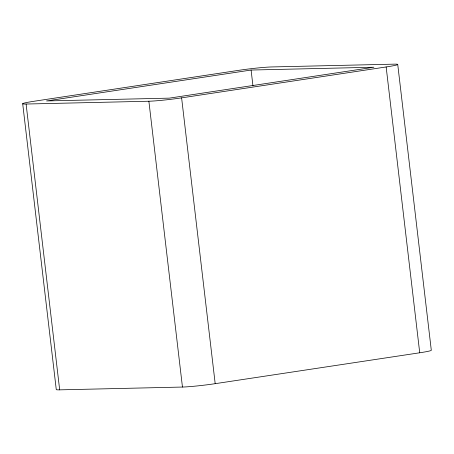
<?xml version="1.0" encoding="UTF-8"?>
<svg xmlns="http://www.w3.org/2000/svg" width="454" height="454" viewBox="0 0 454 454"><rect width="100%" height="100%" fill="white"/><g stroke="black" fill="none" stroke-linecap="round" stroke-linejoin="round"><path stroke-width="0.68" d="M251.09 70.041L46.552 100.941L169.331 98.138L373.869 67.237L251.09 70.041L252.957 85.914M26.099 104.034L148.878 101.231A24.022 1.339 -6.7 0 0 181.611 97.86L386.15 66.959A24.022 1.339 -6.7 0 0 394.327 64.15L271.543 66.954A24.022 1.339 -6.7 0 0 238.81 70.325L34.277 101.219A24.022 1.339 -6.7 0 0 26.099 104.034L59.673 389.85L182.457 387.046A24.022 1.339 -6.7 0 0 215.19 383.675L419.723 352.781A24.022 1.339 -6.7 0 0 431.3 350.244L397.727 64.423M386.15 66.959L419.723 352.781M181.611 97.86L215.19 383.675M148.878 101.231L182.457 387.046M22.7 103.756L56.273 389.577A24.022 1.339 -6.7 0 0 59.673 389.85"/></g></svg>
